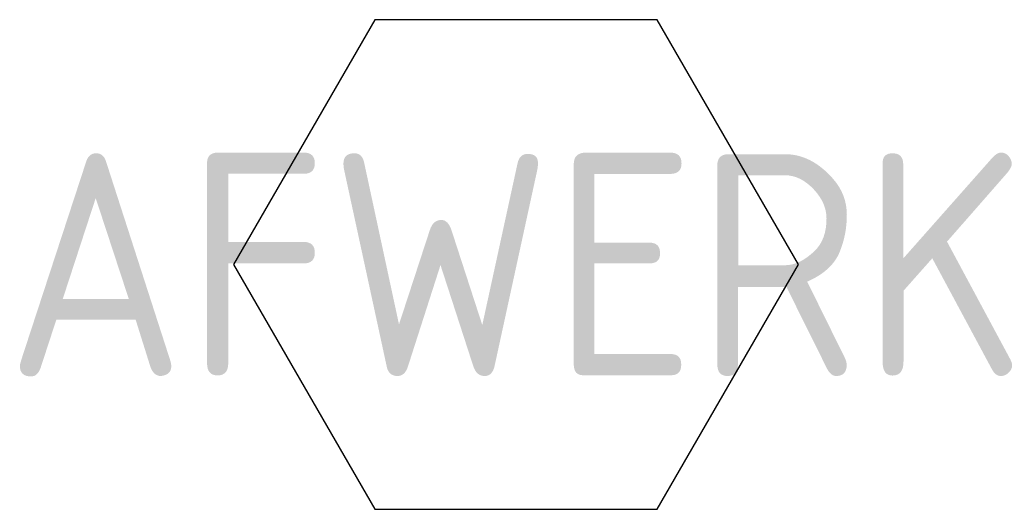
# Model space of a CAD drawing. Extents: x -779 to 779, y -385 to 385.
import ezdxf
from ezdxf.enums import TextEntityAlignment as Align

# ---------------------------------------------------------------- set-up
doc = ezdxf.new("R2010")
doc.units = 0
doc.layers.get('0').update_dxf_attribs({"linetype": 'CONTINUOUS'})
doc.styles.get("Standard").update_dxf_attribs({"font": 'iso8.shx'})

msp = doc.modelspace()

# ---------------------------------------------------------------- linework, layer by layer
msp.add_lwpolyline([(444, 0), (222, 384.5), (-222, 384.5), (-444, 0), (-222, -384.5), (222, -384.5)], close=True)

# ---------------------------------------------------------------- texts
msp.add_attdef('AFWERK', text='O', height=350).set_placement((0, 0), align=Align.MIDDLE)

doc.saveas('drawing.dxf')
